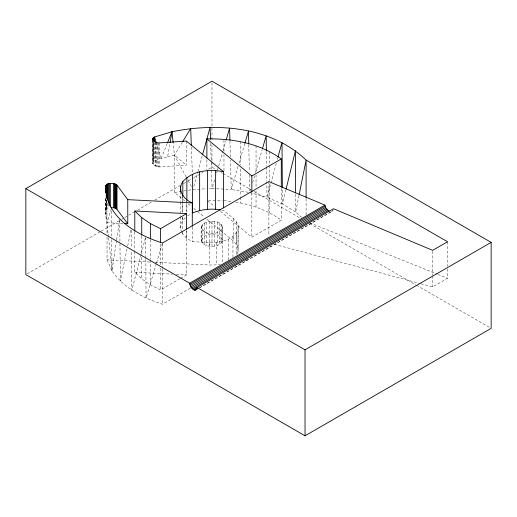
<?xml version="1.0" encoding="UTF-8"?>
<svg xmlns="http://www.w3.org/2000/svg" width="517" height="517" viewBox="0 0 517 517"><rect width="100%" height="100%" fill="white"/><g stroke="black" fill="none" stroke-linecap="round" stroke-linejoin="round"><path stroke-width="0.39" stroke-dasharray="2.58 1.94" d="M105.707 198.425L105.662 214.174L108.525 237.122M181.777 232.165C178.934 227.37 181.202 221.069 185.351 217.786M105.746 198.664L105.662 214.174L106.664 198.192M106.095 218.439L106.625 200.512M236.831 254.558L238.014 252.109L238.143 225.722L236.618 222L233.529 218.62L223.518 210.367L221.935 210.135M238.014 252.109L238.143 225.722M190.314 288.195L162.506 304.248C143.106 297.973 123.737 288.118 111.995 270.824L116.506 240.631M116.629 239.836L119.711 219.182M186.372 141.051L186.372 165.123L159.217 166.991C143.558 163.598 160.36 157.769 167.605 156.929L169.931 143.558M298.988 195.504L295.666 212.028L301.463 217.205M127.04 248.987L120.358 281.074L119.97 244.102M127.693 245.859L131.279 228.637M201.443 227.338C202.574 221.683 209.941 220.869 214.697 221.463C225.115 222.084 222.685 232.766 222.497 240.231C221.366 245.885 213.999 246.699 209.243 246.105C198.825 245.491 201.255 234.802 201.443 227.338C203.911 235.668 220.029 235.668 222.497 227.338M201.443 240.231C203.911 231.907 220.029 231.907 222.497 240.231M285.92 189.836L282.489 203.95L295.666 212.028L295.601 193.688M141.089 254.538L131.835 290.263L131.48 251.049M141.29 253.763L145.716 236.676M276.298 163.34L267.011 197.378L282.489 203.95L282.36 187.981M277.351 159.469L277.778 157.924M193.817 186.385L197.675 172.387M197.888 171.605L202.179 156.05M105.746 209.902L105.901 198.114M214.568 179.994L212.099 188.511L207.311 188.757M216.584 173.021L217.263 170.7M217.483 169.925L218.381 166.829M218.607 166.054L222.872 151.339M223.098 150.563L226.019 140.501M250.183 190.98L250.848 188.686M252.626 182.553L254.623 175.664M255.514 172.6L262.171 149.62M238.053 166.422L231.235 189.526L215.285 188.679M238.957 163.34L244.638 144.088M156.334 263.657L146.046 298.076L145.839 259.004M156.561 262.888L162.506 243.003M111.426 208.642L107.038 222.678L107.038 233.755M167.23 143.474L160.987 158.848L156.599 143.745M182.068 232.818L182.65 234.117L186.624 238.221L192.285 241.601C207.11 242.266 230.078 246.221 238.014 229.542M199.484 287.904L332.269 211.24L333.387 209.786M182.352 142.233L174.436 155.281L174.436 192.46L185.635 201.695M105.901 209.346L106.832 208.377L109.352 207.608M187.516 215.893L191.342 213.67M27.246 273.816L100.44 231.558M101.132 231.151L120.655 219.887M121.353 219.479L124.138 217.87M124.836 217.47L133.897 212.241M137.38 210.225L152.024 201.772M154.809 200.163L179.903 185.674M183.393 183.664L187.574 181.247M188.272 180.847L193.151 178.029M193.849 177.628L202.91 172.394M208.487 169.175L211.97 167.165L215.46 169.175M134.795 251.288L134.795 272.246L141.736 278.889L150.376 284.828L160.516 289.927L179.742 278.825M180.427 278.43L186.611 274.863L186.611 230.537M220.436 211.311L251.837 237.206L281.293 220.197L281.293 187.962M245.239 260.671L248.031 259.062M199.381 287.756L332.954 210.639M420.967 283.749L432.664 286.896L447.554 278.295L447.554 267.179M331.378 211.55L332.269 211.24M167.605 156.929L174.436 155.281L186.372 165.123M155.152 262.287L209.676 265.04L216.287 264.891L220.248 264.206M174.436 192.46L179.838 191.6M183.697 190.98L187.555 190.366M188.324 190.243L192.182 189.623M192.957 189.5L206.516 188.795M208.441 200.182L222.413 200.506M122.981 223.486L107.038 222.678L106.767 201.346M107.038 236.915L107.038 259.857L150.337 262.048M134.795 272.246L172.258 274.133M176.245 274.34L186.611 274.863M214.49 188.634L212.099 188.511L211.498 169.977M223.964 200.544L231.868 201.649M235.823 202.205C252.083 204.616 267.916 210.555 281.293 220.197M248.199 192.266L231.235 189.526L230.453 160.011M274.34 244.308L420.185 283.536M249.743 192.511L267.011 197.378L266.804 182.191M309.845 222.853L437.078 274.081M437.828 274.378L447.554 278.295M221.043 172.4L222.439 173.208M223.137 173.609L251.055 189.726M253.847 191.342L299.912 217.935M309.683 223.577L415.771 284.828M416.469 285.229L489.754 327.539M207.504 200.654L214.277 206.238M188.123 203.743L191.232 206.309M193.72 208.364L196.828 210.923M197.455 211.44L204.293 217.082M206.781 219.13L233.529 241.187L236.618 244.567L238.143 248.289M186.152 176.93L174.436 155.281L173.208 143.526M188.039 180.42L192.576 188.802M107.038 259.857L111.995 270.824L111.704 239.326M108.609 237.923L111.995 270.824M191.374 146.964L192.356 173.447M210.639 143.383L211.162 159.501M211.266 162.726L211.472 169.169M229.949 140.87L230.369 156.825M248.78 144.579L249.323 171.741M249.388 174.94L249.711 190.915M266.384 151.817L266.585 166.203M266.598 167.004L266.791 181.389M119.731 220.791L119.963 243.294M131.292 230.239L131.454 247.85M111.446 211.065L111.698 238.524M145.716 237.471L145.833 258.203M447.554 241.762L447.554 266.384M432.664 251.152L432.664 274.979M432.664 275.774L432.664 286.896M306.103 198.78L306.103 214.898M269.803 151.643L269.803 164.542M269.803 165.343L269.803 180.659M269.803 183.884L269.803 212.894M268.879 181.583L268.879 235.584M256.044 145.794L256.044 171.586M256.044 174.811L256.044 187.703M256.044 190.928L256.044 207.046M251.837 192.88L251.837 237.206M240.567 141.619L240.567 164.994M240.567 169.027L240.567 196.428M240.567 197.229L240.567 202.871M236.618 222L236.618 244.567M236.237 233.219L236.237 255.786M233.529 218.62L233.529 241.187M232.928 236.528L232.928 258.293M228.294 239.261L228.294 261.02M223.964 140.101L223.964 151.384M223.964 154.602L223.964 170.726M222.627 241.232L222.627 263.799M222.142 225.767L222.142 241.807M221.089 224.3L221.089 243.274M219.415 223.04L219.415 244.528M217.237 222.071L217.237 245.497M216.287 242.331L216.287 264.891M214.697 221.463L214.697 246.105M211.97 82.804L211.97 141.451M211.97 144.67L211.97 160.735M211.97 161.537L211.97 167.165M211.97 221.257L211.97 246.312M209.676 242.479L209.676 265.04M209.243 221.463L209.243 246.105M206.89 159.85L206.89 169.518M206.703 222.071L206.703 245.497M204.525 223.04L204.525 244.528M202.851 224.3L202.851 243.274M201.798 225.767L201.798 241.807M192.285 227.092L192.285 241.601M186.876 200.951L186.876 212.228M186.624 199.536L186.624 212.429M186.624 230.963L186.624 238.221M182.811 196.958L182.811 212.274M182.811 217.108L182.811 220.332M182.65 195.432L182.65 212.358M182.65 217.192L182.65 230.091M182.65 230.892L182.65 234.117M180.62 191.691L180.679 201.494M180.62 202.166L180.679 216.003M180.62 216.675L180.62 229.567M162.506 243.804L162.506 267.987M162.506 268.788L162.506 304.248M160.516 243.992L160.516 264.943M160.516 268.168L160.516 289.927M159.217 142.918L159.217 166.991M158.312 142.925L158.312 166.997M157.42 142.821L157.42 166.888M156.593 142.608L156.593 166.674M155.863 142.298L155.863 166.364M155.268 141.904L155.268 165.97M154.622 142.569L154.622 161.026M153.872 142.925L153.872 161.375M153.439 140.398L153.439 164.464M153.284 142.563L153.284 161.821M152.98 139.907L152.98 163.973M152.883 141.471L152.883 162.332M152.696 139.609L152.728 163.437M150.376 239.701L150.376 259.043M150.376 259.851L150.376 284.828M141.736 236.172L141.736 253.905M141.736 257.13L141.736 278.889M134.795 231.946L134.795 250.487M108.415 203.737L108.415 207.75M107.562 203.194L107.562 208.008M106.832 201.158L106.832 208.377M106.269 200.008L106.269 208.829"/><path stroke-width="0.78" d="M105.727 192.13C105.358 188.912 104.641 183.419 109.352 183.535C111.866 183.722 115.058 183.089 116.991 185.144L127.764 199.652L127.764 223.725L124.578 223.564M223.518 207.944L223.518 171.683C209.598 169.033 192.725 170.364 182.811 181.648C176.64 189.907 184.13 199.814 192.285 202.916L192.285 226.284M170.067 142.776L171.98 131.764C217.392 122.445 271.121 126.626 306.103 160.096L447.554 241.762L432.664 250.357L333.53 208.732L193.358 289.662L190.728 286.883L189.636 283.213L25.85 188.653L25.85 274.617L305.03 435.805L491.15 328.347L491.15 242.383L211.97 81.195L25.85 188.653M299.143 194.722L306.103 160.096L306.103 197.972M286.114 189.054L295.459 150.628L295.601 192.893M277.984 157.149L281.998 142.453L282.353 187.18M202.612 154.493L210.115 127.266L210.509 139.357M226.239 139.726L229.606 128.113L229.923 140.075M262.39 148.851L266.165 135.829L266.378 151.016M244.871 143.319L248.503 130.995L248.761 143.778M173.124 142.737L171.98 131.764L154.622 136.953C149.749 138.957 156.128 143.668 159.217 142.918L186.372 141.051L223.518 171.683M167.521 142.744L171.98 131.764M182.772 141.548L190.689 128.5L191.316 145.355M134.795 231.144L134.795 210.994L141.736 217.638L150.376 223.583L160.516 228.676L186.611 213.611L186.611 228.921M251.837 192.072L251.837 175.954L281.293 158.945C259.948 143.396 232.831 138.453 206.89 138.892L206.89 158.234M189.636 283.213L324.909 205.113L326.175 208.681L329.219 211.22M189.765 284.402L325.057 206.289M190.133 285.649L325.49 207.504M190.728 286.883L326.175 208.681M191.497 288.014L327.067 209.74M192.395 288.958L328.108 210.606M193.358 289.662L194.321 290.069L197.113 288.46M194.321 290.069L195.219 290.16L197.313 288.951M195.219 290.16L196.583 289.371L197.08 287.51L305.03 349.835L491.15 242.383M220.358 209.908C211.072 208.248 201.352 209.398 192.615 212.926L192.615 174.242M127.764 199.652L192.285 202.916M111.11 207.627L114.38 207.853L116.551 208.758L127.764 223.725M134.795 210.994L186.611 213.611M324.909 205.113L268.879 181.583L162.506 243.003C136.488 234.97 105.113 216.81 105.746 185.829L105.746 192.246M206.89 138.892L251.837 175.954M156.38 142.989L154.622 136.953L154.622 141.768M305.03 349.835L305.03 435.805M281.293 158.945L281.293 187.154M215.621 170.539L215.621 209.223M207.479 170.604L207.479 209.288M199.64 171.864L199.64 210.548M186.876 177.577L186.876 200.144M182.811 181.648L182.811 196.156M180.679 186.185L180.679 191.826M160.516 228.676L160.516 242.376M153.872 137.309L153.872 141.315M153.284 137.748L153.284 140.159M152.883 138.259L152.883 140.663M150.376 223.583L150.376 238.893M141.736 217.638L141.736 235.371M116.991 185.144L116.991 209.217M116.551 184.685L116.551 208.758M115.944 184.298L115.944 208.364M115.213 183.987L115.213 208.06M114.38 183.781L114.38 207.853M113.488 183.677L113.488 207.75M110.321 183.516L110.321 206.787M109.352 183.535L109.352 205.197M108.415 183.677L108.415 202.935M107.562 183.942L107.562 199.989M106.832 184.304L106.832 198.748M106.269 184.763L106.269 197.597M105.901 185.28L105.901 191.697"/></g></svg>
